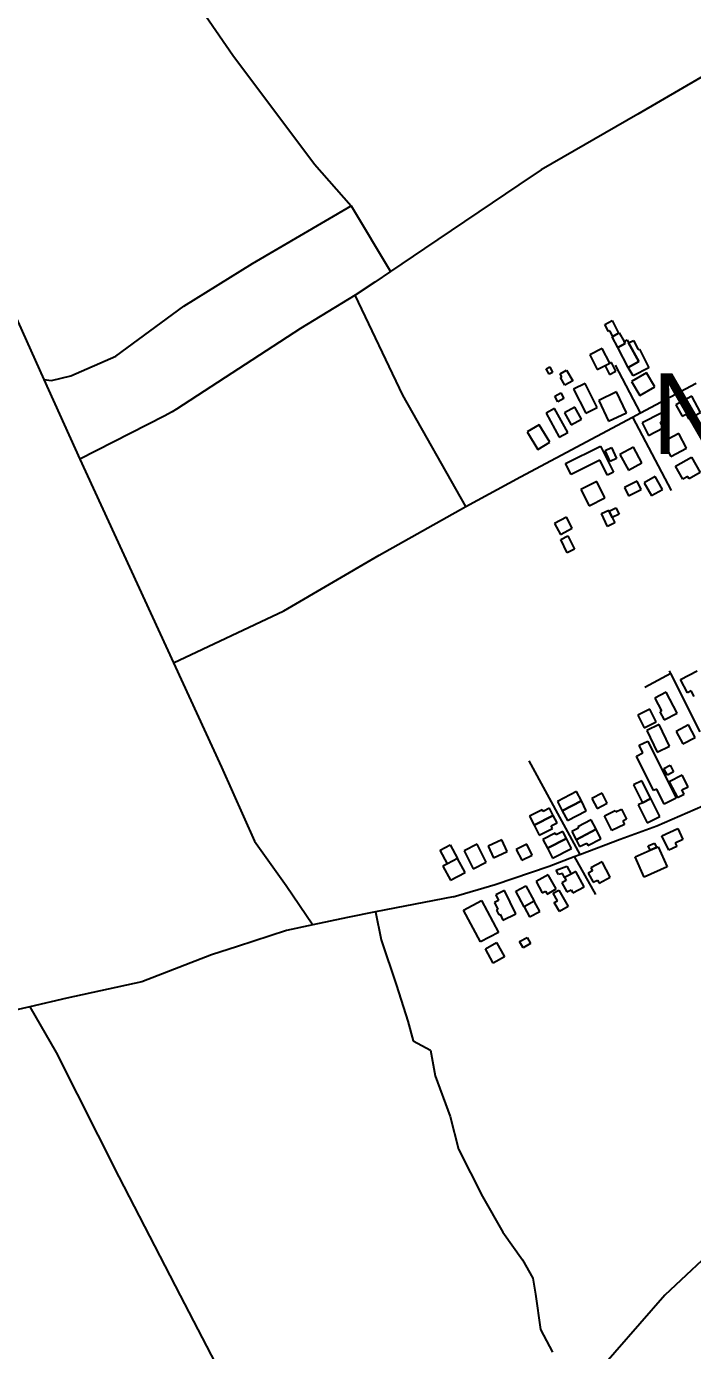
# Model space of a CAD drawing. Extents: x -8864 to 13231, y -7697 to 8949.
# Drawn here: x 1319 to 1832, y -1919 to -900 of the extents above; entities that cross this region are included whole.
import ezdxf

# ---------------------------------------------------------------- set-up
doc = ezdxf.new("R2010")
doc.units = 0
for name, color, linetype in [('OSM_BUILDING_ALLOTMENT_HOUSE', 9, 'CONTINUOUS'), ('OSM_BUILDING_BARN', 9, 'CONTINUOUS'), ('OSM_BUILDING_GARAGE', 9, 'CONTINUOUS'), ('OSM_BUILDING_HOUSE', 9, 'CONTINUOUS'), ('OSM_BUILDING_ROOF', 9, 'CONTINUOUS'), ('OSM_BUILDING_YES', 9, 'CONTINUOUS'), ('OSM_HIGHWAY_PATH', 8, 'CONTINUOUS'), ('OSM_HIGHWAY_RESIDENTIAL', 8, 'CONTINUOUS'), ('OSM_HIGHWAY_SERVICE', 8, 'CONTINUOUS'), ('OSM_HIGHWAY_TRACK', 8, 'CONTINUOUS'), ('OSM_HIGHWAY_UNCLASSIFIED', 8, 'CONTINUOUS'), ('OSM_LABELS', 8, 'CONTINUOUS')]:
    doc.layers.add(name, color=color, linetype=linetype)

msp = doc.modelspace()

# ---------------------------------------------------------------- linework, layer by layer
at = {"layer": 'OSM_BUILDING_ALLOTMENT_HOUSE'}
for p, q in [((1698.65256, -1604.064653), (1704.402944, -1600.773283)), ((1701.317185, -1608.723721), (1698.65256, -1604.064653)), ((1707.067569, -1605.44347), (1701.317185, -1608.723721)), ((1704.402944, -1600.773283), (1707.067569, -1605.44347))]:
    msp.add_line(p, q, dxfattribs=at)
at = {"layer": 'OSM_BUILDING_BARN'}
for p, q in [((1792.641851, -1480.349178), (1786.225311, -1483.573831)), ((1786.225311, -1483.573831), (1793.062984, -1497.206329)), ((1799.471867, -1493.992795), (1792.641851, -1480.349178)), ((1793.062984, -1497.206329), (1799.471867, -1493.992795)), ((1637.657148, -1533.700504), (1645.283489, -1529.60853)), ((1643.28502, -1544.186185), (1637.657148, -1533.700504)), ((1645.283489, -1529.60853), (1650.911361, -1540.094212)), ((1650.911361, -1540.094212), (1643.28502, -1544.186185)), ((1672.289617, -1609.6244), (1680.888393, -1604.831898)), ((1680.888393, -1604.831898), (1686.945055, -1615.729001)), ((1678.346279, -1620.510383), (1672.289617, -1609.6244)), ((1686.945055, -1615.729001), (1678.346279, -1620.510383))]:
    msp.add_line(p, q, dxfattribs=at)
at = {"layer": 'OSM_BUILDING_GARAGE'}
for p, q in [((1762.021633, -1489.900822), (1754.265124, -1493.959437)), ((1754.265124, -1493.959437), (1758.262062, -1501.587409)), ((1766.018571, -1497.528794), (1762.021633, -1489.900822)), ((1758.262062, -1501.587409), (1766.018571, -1497.528794)), ((1726.745978, -1549.056523), (1735.046132, -1545.931946)), ((1735.046132, -1545.931946), (1738.254402, -1552.058786)), ((1728.530052, -1552.559163), (1726.745978, -1549.056523)), ((1731.608154, -1551.580648), (1728.530052, -1552.559163)), ((1733.185489, -1554.760823), (1731.608154, -1551.580648)), ((1738.254402, -1552.058786), (1733.185489, -1554.760823))]:
    msp.add_line(p, q, dxfattribs=at)
at = {"layer": 'OSM_BUILDING_HOUSE'}
for p, q in [((1822.442773, -1402.50161), (1835.268196, -1395.863273)), ((1827.657169, -1412.58699), (1822.442773, -1402.50161)), ((1811.263599, -1412.197807), (1802.67248, -1416.712321)), ((1819.74752, -1428.332191), (1811.263599, -1412.197807)), ((1830.536189, -1411.096978), (1827.657169, -1412.58699)), ((1832.817966, -1415.511416), (1830.536189, -1411.096978)), ((1798.813368, -1425.274331), (1789.479523, -1429.877801)), ((1803.644915, -1435.081723), (1798.813368, -1425.274331)), ((1802.67248, -1416.712321), (1807.833277, -1426.530833)), ((1789.479523, -1429.877801), (1794.31107, -1439.685193)), ((1794.31107, -1439.685193), (1803.644915, -1435.081723)), ((1807.833277, -1426.530833), (1806.462679, -1427.2536)), ((1806.462679, -1427.2536), (1809.785804, -1433.569472)), ((1809.785804, -1433.569472), (1819.74752, -1428.332191)), ((1828.376924, -1437.316741), (1819.058393, -1442.309394)), ((1819.058393, -1442.309394), (1824.234504, -1451.972233)), ((1833.545378, -1446.97958), (1828.376924, -1437.316741)), ((1790.582126, -1453.050823), (1797.26666, -1449.759454)), ((1793.47646, -1458.921916), (1790.582126, -1453.050823)), ((1797.26666, -1449.759454), (1818.928224, -1493.781525)), ((1824.234504, -1451.972233), (1833.545378, -1446.97958)), ((1788.522402, -1461.368204), (1793.47646, -1458.921916)), ((1801.592847, -1487.943791), (1788.522402, -1461.368204)), ((1823.698516, -1475.9125), (1813.713829, -1481.027467)), ((1828.300354, -1484.885931), (1823.698516, -1475.9125)), ((1804.03542, -1486.742886), (1801.592847, -1487.943791)), ((1809.724548, -1498.307159), (1804.03542, -1486.742886)), ((1813.713829, -1481.027467), (1817.986417, -1489.367086)), ((1823.468807, -1487.365578), (1828.300354, -1484.885931)), ((1799.471867, -1493.992795), (1793.062984, -1497.206329)), ((1806.409081, -1507.825444), (1799.471867, -1493.992795)), ((1818.928224, -1493.781525), (1809.724548, -1498.307159)), ((1817.986417, -1489.367086), (1820.007857, -1493.303387)), ((1820.007857, -1493.303387), (1825.160997, -1490.668067)), ((1825.160997, -1490.668067), (1823.468807, -1487.365578)), ((1763.958846, -1507.25835), (1772.136489, -1503.166377)), ((1769.655631, -1518.65583), (1763.958846, -1507.25835)), ((1772.136489, -1503.166377), (1772.703104, -1504.300565)), ((1772.703104, -1504.300565), (1777.013978, -1502.143384)), ((1777.013978, -1502.143384), (1780.87309, -1509.871431)), ((1793.062984, -1497.206329), (1789.824086, -1498.829775)), ((1789.824086, -1498.829775), (1796.753643, -1512.662424)), ((1779.211528, -1513.874448), (1769.655631, -1518.65583)), ((1780.87309, -1509.871431), (1777.940471, -1511.339204)), ((1777.940471, -1511.339204), (1779.211528, -1513.874448)), ((1796.753643, -1512.662424), (1806.409081, -1507.825444)), ((1807.994073, -1522.692206), (1820.191624, -1516.932309)), ((1820.191624, -1516.932309), (1824.196219, -1525.427601)), ((1813.246754, -1533.833938), (1807.994073, -1522.692206)), ((1824.196219, -1525.427601), (1818.285039, -1528.218594)), ((1787.473397, -1538.915546), (1799.004792, -1533.744982)), ((1799.004792, -1533.744982), (1803.874624, -1531.565561)), ((1803.874624, -1531.565561), (1805.061454, -1531.042945)), ((1805.061454, -1531.042945), (1811.991011, -1546.521279)), ((1819.533125, -1530.876153), (1813.246754, -1533.833938)), ((1818.285039, -1528.218594), (1819.533125, -1530.876153)), ((1762.075232, -1542.673934), (1753.369259, -1547.333002)), ((1753.369259, -1547.333002), (1754.571403, -1549.579139)), ((1768.330975, -1554.39388), (1762.075232, -1542.673934)), ((1794.402954, -1554.39388), (1787.473397, -1538.915546)), ((1811.991011, -1546.521279), (1794.402954, -1554.39388)), ((1720.689316, -1552.570283), (1711.240617, -1557.863161)), ((1711.240617, -1557.863161), (1716.087478, -1566.514127)), ((1726.837862, -1563.556342), (1720.689316, -1552.570283)), ((1734.387633, -1557.00696), (1731.148735, -1558.741601)), ((1738.254402, -1552.058786), (1733.185489, -1554.760823)), ((1733.185489, -1554.760823), (1734.387633, -1557.00696)), ((1741.891462, -1550.101755), (1738.254402, -1552.058786)), ((1748.147206, -1561.821701), (1741.891462, -1550.101755)), ((1754.571403, -1549.579139), (1751.332505, -1551.31378)), ((1751.332505, -1551.31378), (1755.145675, -1558.452494)), ((1755.145675, -1558.452494), (1758.438172, -1556.695615)), ((1758.438172, -1556.695615), (1759.678601, -1559.008469)), ((1759.678601, -1559.008469), (1768.330975, -1554.39388)), ((1687.067567, -1564.790605), (1680.275835, -1568.081975)), ((1680.275835, -1568.081975), (1682.442758, -1572.540892)), ((1695.750569, -1582.626271), (1687.067567, -1564.790605)), ((1695.727598, -1565.224265), (1703.330968, -1561.18789)), ((1702.098196, -1577.222198), (1695.727598, -1565.224265)), ((1703.330968, -1561.18789), (1709.885333, -1573.030149)), ((1716.087478, -1566.514127), (1718.43051, -1565.202026)), ((1718.43051, -1565.202026), (1719.732195, -1567.53712)), ((1719.732195, -1567.53712), (1726.837862, -1563.556342)), ((1731.148735, -1558.741601), (1734.961906, -1565.880315)), ((1734.961906, -1565.880315), (1738.254402, -1564.123436)), ((1738.254402, -1564.123436), (1739.494831, -1566.43629)), ((1739.494831, -1566.43629), (1748.147206, -1561.821701)), ((1682.442758, -1572.540892), (1679.3034, -1574.075382)), ((1679.3034, -1574.075382), (1681.876142, -1579.357141)), ((1709.885333, -1573.030149), (1702.098196, -1577.222198)), ((1709.885333, -1573.030149), (1702.098196, -1577.222198)), ((1702.098196, -1577.222198), (1706.301872, -1585.016962)), ((1714.089009, -1580.813794), (1709.885333, -1573.030149)), ((1681.876142, -1579.357141), (1680.857765, -1579.846398)), ((1680.857765, -1579.846398), (1682.649496, -1583.52695)), ((1682.649496, -1583.52695), (1683.660216, -1583.026573)), ((1683.660216, -1583.026573), (1685.819481, -1587.463251)), ((1685.819481, -1587.463251), (1695.750569, -1582.626271)), ((1706.301872, -1585.016962), (1714.089009, -1580.813794))]:
    msp.add_line(p, q, dxfattribs=at)
at = {"layer": 'OSM_BUILDING_ROOF'}
for p, q in [((1797.542311, -1530.475851), (1802.404486, -1528.29643)), ((1799.004792, -1533.744982), (1797.542311, -1530.475851)), ((1803.874624, -1531.565561), (1799.004792, -1533.744982)), ((1802.404486, -1528.29643), (1803.874624, -1531.565561))]:
    msp.add_line(p, q, dxfattribs=at)
at = {"layer": 'OSM_BUILDING_YES'}
for p, q in [((1764.203869, -1129.240078), (1769.693916, -1126.271173)), ((1767.098203, -1134.688629), (1764.203869, -1129.240078)), ((1769.693916, -1126.271173), (1774.632661, -1136.089685)), ((1768.093609, -1134.254969), (1767.098203, -1134.688629)), ((1770.329444, -1138.480376), (1768.093609, -1134.254969)), ((1769.670945, -1138.847319), (1770.329444, -1138.480376)), ((1774.134958, -1147.020146), (1769.670945, -1138.847319)), ((1770.329444, -1138.480376), (1774.632661, -1136.089685)), ((1774.632661, -1136.089685), (1770.329444, -1138.480376)), ((1774.632661, -1136.089685), (1775.245218, -1135.789459)), ((1775.245218, -1135.789459), (1778.943534, -1142.55011)), ((1762.228371, -1147.787391), (1752.603562, -1152.668849)), ((1767.917499, -1159.006959), (1762.228371, -1147.787391)), ((1779.709231, -1143.962286), (1774.134958, -1147.020146)), ((1774.134958, -1147.020146), (1779.709231, -1143.962286)), ((1782.21306, -1162.342807), (1774.134958, -1147.020146)), ((1778.943534, -1142.55011), (1781.401421, -1141.260249)), ((1778.943534, -1142.55011), (1779.709231, -1143.962286)), ((1779.709231, -1143.962286), (1778.943534, -1142.55011)), ((1781.401421, -1141.260249), (1782.473396, -1143.517506)), ((1782.473396, -1143.517506), (1786.095143, -1141.549356)), ((1790.321789, -1157.839413), (1782.473396, -1143.517506)), ((1782.473396, -1143.517506), (1790.321789, -1157.839413)), ((1786.095143, -1141.549356), (1789.8394, -1148.69919)), ((1789.8394, -1148.69919), (1790.712295, -1148.276649)), ((1790.712295, -1148.276649), (1797.894531, -1162.798706)), ((1752.603562, -1152.668849), (1758.300346, -1163.888417)), ((1758.300346, -1163.888417), (1767.917499, -1159.006959)), ((1769.349352, -1158.706733), (1764.387636, -1161.18638)), ((1772.611221, -1165.222756), (1769.349352, -1158.706733)), ((1782.21306, -1162.342807), (1790.321789, -1157.839413)), ((1790.321789, -1157.839413), (1782.21306, -1162.342807)), ((1719.150265, -1163.454756), (1721.768949, -1162.042581)), ((1721.416728, -1167.691283), (1719.150265, -1163.454756)), ((1724.027755, -1166.279108), (1721.416728, -1167.691283)), ((1721.768949, -1162.042581), (1724.027755, -1166.279108)), ((1729.755167, -1167.202025), (1734.785796, -1164.366555)), ((1731.141078, -1169.670553), (1729.755167, -1167.202025)), ((1730.107388, -1170.259886), (1731.141078, -1169.670553)), ((1733.392227, -1176.142098), (1730.107388, -1170.259886)), ((1734.785796, -1164.366555), (1739.456546, -1172.717294)), ((1764.387636, -1161.18638), (1767.649505, -1167.702403)), ((1767.649505, -1167.702403), (1772.611221, -1165.222756)), ((1785.85012, -1168.981144), (1782.21306, -1162.342807)), ((1796.271254, -1166.4459), (1784.678603, -1173.173193)), ((1797.894531, -1162.798706), (1785.85012, -1168.981144)), ((1802.565282, -1177.309644), (1796.271254, -1166.4459)), ((1739.456546, -1172.717294), (1733.392227, -1176.142098)), ((1748.905246, -1174.663205), (1740.138017, -1179.133241)), ((1740.138017, -1179.133241), (1749.533117, -1197.580479)), ((1758.300346, -1193.110443), (1748.905246, -1174.663205)), ((1773.208464, -1181.223706), (1759.510147, -1187.717489)), ((1780.773549, -1197.191297), (1773.208464, -1181.223706)), ((1784.678603, -1173.173193), (1790.980289, -1184.036937)), ((1790.980289, -1184.036937), (1802.565282, -1177.309644)), ((1725.819485, -1184.448359), (1730.383039, -1182.00207)), ((1728.139547, -1188.79608), (1725.819485, -1184.448359)), ((1732.695443, -1186.349792), (1728.139547, -1188.79608)), ((1730.383039, -1182.00207), (1732.695443, -1186.349792)), ((1759.510147, -1187.717489), (1767.082889, -1203.685081)), ((1830.980293, -1184.548434), (1818.821027, -1191.086696)), ((1818.821027, -1191.086696), (1823.614289, -1200.004529)), ((1837.65717, -1196.968907), (1830.980293, -1184.548434)), ((1725.536177, -1193.955525), (1718.958841, -1197.524882)), ((1718.958841, -1197.524882), (1729.035412, -1216.105554)), ((1735.620405, -1212.536197), (1725.536177, -1193.955525)), ((1741.026225, -1192.932532), (1733.070635, -1197.369209)), ((1733.070635, -1197.369209), (1738.18549, -1206.56503)), ((1746.14108, -1202.128352), (1741.026225, -1192.932532)), ((1749.533117, -1197.580479), (1758.300346, -1193.110443)), ((1767.082889, -1203.685081), (1780.773549, -1197.191297)), ((1807.458085, -1197.524882), (1792.840932, -1205.119495)), ((1810.222251, -1202.851119), (1807.458085, -1197.524882)), ((1823.614289, -1200.004529), (1826.692391, -1198.347724)), ((1826.692391, -1198.347724), (1828.576005, -1201.861484)), ((1828.576005, -1201.861484), (1837.65717, -1196.968907)), ((1713.775073, -1206.431596), (1704.525455, -1212.002461)), ((1721.860832, -1219.875062), (1713.775073, -1206.431596)), ((1738.18549, -1206.56503), (1746.14108, -1202.128352)), ((1792.840932, -1205.119495), (1797.787334, -1214.648901)), ((1797.787334, -1214.648901), (1809.050735, -1208.800048)), ((1806.860842, -1204.596879), (1810.222251, -1202.851119)), ((1809.050735, -1208.800048), (1806.860842, -1204.596879)), ((1704.525455, -1212.002461), (1712.611214, -1225.434809)), ((1712.611214, -1225.434809), (1721.860832, -1219.875062)), ((1729.035412, -1216.105554), (1735.620405, -1212.536197)), ((1821.056862, -1213.214486), (1809.027764, -1219.541477)), ((1809.027764, -1219.541477), (1815.02317, -1230.927838)), ((1827.044611, -1224.600847), (1821.056862, -1213.214486)), ((1734.027756, -1236.309672), (1760.804175, -1222.855086)), ((1760.804175, -1222.855086), (1770.942002, -1243.036965)), ((1764.379979, -1226.29101), (1769.402951, -1224.022633)), ((1768.170179, -1234.708465), (1764.379979, -1226.29101)), ((1769.402951, -1224.022633), (1773.200807, -1232.451208)), ((1786.27891, -1223.700168), (1775.773549, -1229.259914)), ((1775.773549, -1229.259914), (1782.228373, -1241.457998)), ((1792.733735, -1235.887132), (1786.27891, -1223.700168)), ((1815.02317, -1230.927838), (1827.044611, -1224.600847)), ((1818.591318, -1238.400137), (1830.742927, -1231.405976)), ((1830.742927, -1231.405976), (1837.565286, -1243.270475)), ((1738.300344, -1244.816084), (1734.027756, -1236.309672)), ((1760.436641, -1233.696592), (1738.300344, -1244.816084)), ((1766.301879, -1245.372059), (1760.436641, -1233.696592)), ((1773.200807, -1232.451208), (1768.170179, -1234.708465)), ((1782.228373, -1241.457998), (1792.733735, -1235.887132)), ((1824.257475, -1248.252008), (1818.591318, -1238.400137)), ((1757.909841, -1250.086724), (1745.651034, -1256.269162)), ((1764.249811, -1262.67399), (1757.909841, -1250.086724)), ((1770.942002, -1243.036965), (1766.301879, -1245.372059)), ((1788.912907, -1249.897692), (1779.242156, -1254.856986)), ((1792.121177, -1256.169086), (1788.912907, -1249.897692)), ((1802.948131, -1246.361694), (1794.471866, -1251.05412)), ((1794.471866, -1251.05412), (1799.938942, -1260.950468)), ((1808.415206, -1256.258042), (1802.948131, -1246.361694)), ((1827.902192, -1246.161543), (1824.257475, -1248.252008)), ((1829.050737, -1248.163052), (1827.902192, -1246.161543)), ((1837.565286, -1243.270475), (1829.050737, -1248.163052)), ((1745.651034, -1256.269162), (1751.991004, -1268.856427)), ((1751.991004, -1268.856427), (1764.249811, -1262.67399)), ((1779.242156, -1254.856986), (1782.450426, -1261.12838)), ((1782.450426, -1261.12838), (1792.121177, -1256.169086)), ((1799.938942, -1260.950468), (1808.415206, -1256.258042)), ((1761.577529, -1274.827595), (1767.121174, -1272.181156)), ((1767.121174, -1272.181156), (1767.465738, -1272.937281)), ((1767.465738, -1272.937281), (1772.603564, -1270.346439)), ((1769.915968, -1277.852097), (1767.465738, -1272.937281)), ((1767.465738, -1272.937281), (1769.915968, -1277.852097)), ((1772.603564, -1270.346439), (1775.084422, -1275.272375)), ((1734.586714, -1277.485154), (1725.551491, -1282.377731)), ((1725.551491, -1282.377731), (1730.107388, -1290.795186)), ((1739.142611, -1285.90261), (1734.586714, -1277.485154)), ((1766.164053, -1284.646107), (1761.577529, -1274.827595)), ((1771.922094, -1281.921831), (1766.164053, -1284.646107)), ((1775.084422, -1275.272375), (1769.915968, -1277.852097)), ((1769.915968, -1277.852097), (1771.922094, -1281.921831)), ((1730.107388, -1290.795186), (1739.142611, -1285.90261)), ((1730.229899, -1294.65365), (1735.773545, -1291.896016)), ((1735.773545, -1291.896016), (1740.750574, -1302.192666)), ((1735.237557, -1305.028137), (1730.229899, -1294.65365)), ((1740.750574, -1302.192666), (1735.237557, -1305.028137)), ((1805.911378, -1436.949798), (1796.340167, -1441.597746)), ((1796.340167, -1441.597746), (1804.425926, -1458.299224)), ((1814.004794, -1453.651276), (1805.911378, -1436.949798)), ((1804.425926, -1458.299224), (1814.004794, -1453.651276)), ((1809.579066, -1470.919848), (1814.288101, -1468.384604)), ((1812.32026, -1476.012576), (1809.579066, -1470.919848)), ((1817.029296, -1473.477331), (1812.32026, -1476.012576)), ((1814.288101, -1468.384604), (1817.029296, -1473.477331)), ((1742.396822, -1488.6332), (1727.710756, -1496.261172)), ((1727.710756, -1496.261172), (1731.4397, -1503.455484)), ((1731.4397, -1503.455484), (1746.125766, -1495.827512)), ((1746.125766, -1495.827512), (1731.4397, -1503.455484)), ((1746.125766, -1495.827512), (1742.396822, -1488.6332)), ((1749.908309, -1503.53332), (1746.125766, -1495.827512)), ((1715.934339, -1502.643761), (1706.278901, -1507.625293)), ((1709.847049, -1514.541618), (1724.49483, -1506.991482)), ((1724.49483, -1506.991482), (1709.847049, -1514.541618)), ((1716.654094, -1504.033697), (1715.934339, -1502.643761)), ((1721.63878, -1501.465094), (1716.654094, -1504.033697)), ((1724.49483, -1506.991482), (1721.63878, -1501.465094)), ((1727.404478, -1512.629065), (1724.49483, -1506.991482)), ((1731.4397, -1503.455484), (1735.367725, -1510.972261)), ((1735.367725, -1510.972261), (1749.908309, -1503.53332)), ((1706.278901, -1507.625293), (1709.847049, -1514.541618)), ((1709.847049, -1514.541618), (1713.752103, -1522.125112)), ((1713.752103, -1522.125112), (1723.798045, -1516.943428)), ((1722.80264, -1515.008637), (1727.404478, -1512.629065)), ((1723.798045, -1516.943428), (1722.80264, -1515.008637)), ((1743.851646, -1516.732158), (1738.698507, -1519.467553)), ((1753.560683, -1510.460764), (1743.392228, -1515.875957)), ((1743.392228, -1515.875957), (1743.851646, -1516.732158)), ((1757.565277, -1517.577239), (1753.560683, -1510.460764)), ((1684.9619, -1525.694469), (1674.356999, -1530.698241)), ((1689.18089, -1534.65678), (1684.9619, -1525.694469)), ((1726.064508, -1520.657339), (1716.546896, -1525.572155)), ((1716.546896, -1525.572155), (1720.000189, -1532.277209)), ((1720.000189, -1532.277209), (1734.64797, -1524.727073)), ((1734.64797, -1524.727073), (1720.000189, -1532.277209)), ((1726.761292, -1522.002797), (1726.064508, -1520.657339)), ((1731.883804, -1519.367478), (1726.761292, -1522.002797)), ((1734.64797, -1524.727073), (1731.883804, -1519.367478)), ((1738.553024, -1532.310567), (1734.64797, -1524.727073)), ((1738.698507, -1519.467553), (1742.029288, -1525.727827)), ((1757.565277, -1517.577239), (1742.029288, -1525.727827)), ((1742.029288, -1525.727827), (1757.565277, -1517.577239)), ((1742.029288, -1525.727827), (1744.747512, -1530.976228)), ((1751.110453, -1530.075549), (1761.179367, -1524.871627)), ((1761.179367, -1524.871627), (1757.565277, -1517.577239)), ((1665.903705, -1529.208229), (1655.941989, -1534.334315)), ((1655.941989, -1534.334315), (1663.009371, -1548.078008)), ((1672.971087, -1542.951922), (1665.903705, -1529.208229)), ((1674.356999, -1530.698241), (1678.583645, -1539.660552)), ((1678.583645, -1539.660552), (1689.18089, -1534.65678)), ((1704.119636, -1529.141512), (1696.10279, -1533.13341)), ((1696.10279, -1533.13341), (1700.24521, -1541.473029)), ((1700.24521, -1541.473029), (1708.262056, -1537.481131)), ((1708.262056, -1537.481131), (1704.119636, -1529.141512)), ((1720.000189, -1532.277209), (1723.9129, -1539.860703)), ((1723.9129, -1539.860703), (1738.553024, -1532.310567)), ((1744.747512, -1530.976228), (1750.245215, -1528.407625)), ((1750.245215, -1528.407625), (1751.110453, -1530.075549)), ((1643.28502, -1544.186185), (1639.632646, -1546.143216)), ((1639.632646, -1546.143216), (1645.413657, -1556.918004)), ((1650.911361, -1540.094212), (1643.28502, -1544.186185)), ((1656.692372, -1550.857881), (1650.911361, -1540.094212)), ((1663.009371, -1548.078008), (1672.971087, -1542.951922)), ((1645.413657, -1556.918004), (1656.692372, -1550.857881)), ((1724.533114, -1566.803233), (1728.790389, -1564.368064)), ((1727.856239, -1572.607609), (1724.533114, -1566.803233)), ((1728.790389, -1564.368064), (1736.033881, -1576.999808)), ((1655.589768, -1579.746323), (1669.441225, -1572.451936)), ((1669.441225, -1572.451936), (1682.404473, -1597.037134)), ((1725.298811, -1574.075382), (1727.856239, -1572.607609)), ((1729.211522, -1580.91387), (1725.298811, -1574.075382)), ((1736.033881, -1576.999808), (1729.211522, -1580.91387)), ((1668.553016, -1604.342641), (1655.589768, -1579.746323)), ((1682.404473, -1597.037134), (1668.553016, -1604.342641))]:
    msp.add_line(p, q, dxfattribs=at)
at = {"layer": 'OSM_HIGHWAY_PATH'}
for p, q in [((1493.19312, -1082.338057), (1569.17322, -1038.126955)), ((1440.306437, -1115.207278), (1493.19312, -1082.338057)), ((1388.116538, -1153.780798), (1440.306437, -1115.207278)), ((1353.591267, -1168.981144), (1388.116538, -1153.780798)), ((1338.736747, -1172.506023), (1353.591267, -1168.981144)), ((1332.856195, -1171.571986), (1338.736747, -1172.506023)), ((1587.726055, -1581.136259), (1592.251324, -1602.763673)), ((1592.251324, -1602.763673), (1604.066026, -1637.87903)), ((1604.066026, -1637.87903), (1612.756686, -1665.344177)), ((1612.756686, -1665.344177), (1616.883792, -1680.255417)), ((1616.883792, -1680.255417), (1630.153319, -1687.63876)), ((1630.153319, -1687.63876), (1633.675524, -1707.242426)), ((1633.675524, -1707.242426), (1645.145663, -1738.599395)), ((1645.145663, -1738.599395), (1651.74597, -1763.629373)), ((1651.74597, -1763.629373), (1670.099724, -1800.090189)), ((1670.099724, -1800.090189), (1685.742911, -1827.555336)), ((1685.742911, -1827.555336), (1700.911366, -1848.749089)), ((1856.784278, -1832.425674), (1810.229908, -1876.002966)), ((1700.911366, -1848.749089), (1708.775073, -1863.004279)), ((1708.775073, -1863.004279), (1710.742914, -1875.302438)), ((1710.742914, -1875.302438), (1714.678596, -1902.345044)), ((1810.229908, -1876.002966), (1744.104326, -1951.648874)), ((1714.678596, -1902.345044), (1723.813359, -1919.858245))]:
    msp.add_line(p, q, dxfattribs=at)
at = {"layer": 'OSM_HIGHWAY_RESIDENTIAL'}
for p, q in [((1791.654102, -1197.269134), (1834.27279, -1174.540891)), ((1699.318717, -1246.506247), (1785.321789, -1200.649459)), ((1785.321789, -1200.649459), (1791.654102, -1197.269134)), ((1785.321789, -1200.649459), (1815.107397, -1257.080885)), ((1814.885345, -1397.875901), (1813.775084, -1395.829914)), ((1837.396833, -1442.765293), (1814.885345, -1397.875901)), ((1705.635716, -1465.048756), (1744.892994, -1536.991874)), ((1804.012449, -1514.908561), (1839.586726, -1499.5859)), ((1775.880746, -1525.372004), (1804.012449, -1514.908561)), ((1744.892994, -1536.991874), (1775.880746, -1525.372004)), ((1740.643377, -1538.548603), (1744.892994, -1536.991874)), ((1679.762819, -1560.164896), (1721.324845, -1546.109858)), ((1721.324845, -1546.109858), (1740.643377, -1538.548603)), ((1740.643377, -1538.548603), (1756.853179, -1567.792868)), ((1647.557608, -1569.738779), (1679.762819, -1560.164896))]:
    msp.add_line(p, q, dxfattribs=at)
at = {"layer": 'OSM_HIGHWAY_SERVICE'}
for p, q in [((1791.654102, -1197.269134), (1772.473395, -1160.585927)), ((1814.885345, -1397.875901), (1795.023168, -1408.650689))]:
    msp.add_line(p, q, dxfattribs=at)
at = {"layer": 'OSM_HIGHWAY_TRACK'}
for p, q in [((1429.548396, -851.597465), (1478.009351, -922.106168)), ((1478.009351, -922.106168), (1540.819465, -1005.980501)), ((1876.416745, -916.980082), (1789.540779, -967.529296)), ((1789.540779, -967.529296), (1715.314124, -1010.294865)), ((1540.819465, -1005.980501), (1569.17322, -1038.126955)), ((1262.74899, -1016.010284), (1332.856195, -1171.571986)), ((1715.314124, -1010.294865), (1697.948119, -1022.01481)), ((1697.948119, -1022.01481), (1625.421312, -1070.973936)), ((1569.17322, -1038.126955), (1599.272764, -1088.63169)), ((1625.421312, -1070.973936), (1599.272764, -1088.63169)), ((1599.272764, -1088.63169), (1587.327893, -1096.693323)), ((1587.327893, -1096.693323), (1572.22835, -1106.778702)), ((1572.22835, -1106.778702), (1530.023139, -1132.564806)), ((1608.790376, -1183.825667), (1572.22835, -1106.778702)), ((1530.023139, -1132.564806), (1434.839361, -1194.467022)), ((1332.856195, -1171.571986), (1360.505509, -1232.929347)), ((1657.297272, -1269.323446), (1608.790376, -1183.825667)), ((1425.268151, -1199.804378), (1360.505509, -1232.929347)), ((1431.58515, -1196.579725), (1425.268151, -1199.804378)), ((1434.839361, -1194.467022), (1431.58515, -1196.579725)), ((1360.505509, -1232.929347), (1432.44273, -1389.658596)), ((1657.297272, -1269.323446), (1699.318717, -1246.506247)), ((1590.528506, -1306.873973), (1657.297272, -1269.323446)), ((1517.419769, -1349.606183), (1590.528506, -1306.873973)), ((1432.44273, -1389.658596), (1517.419769, -1349.606183)), ((1432.44273, -1389.658596), (1469.27275, -1469.907974)), ((1469.27275, -1469.907974), (1494.88531, -1526.784179)), ((1494.88531, -1526.784179), (1519.05836, -1560.787588)), ((1519.05836, -1560.787588), (1539.67092, -1591.132683)), ((1321.914387, -1654.124609), (1342.335523, -1689.306684)), ((1342.335523, -1689.306684), (1390.390658, -1785.034396)), ((1390.390658, -1785.034396), (1437.649469, -1876.258714)), ((1437.649469, -1876.258714), (1468.124204, -1935.09195))]:
    msp.add_line(p, q, dxfattribs=at)
at = {"layer": 'OSM_HIGHWAY_UNCLASSIFIED'}
for p, q in [((1647.557608, -1569.738779), (1587.726055, -1581.136259)), ((1566.2942, -1585.439503), (1539.67092, -1591.132683)), ((1587.726055, -1581.136259), (1566.2942, -1585.439503)), ((1519.265098, -1595.502644), (1481.784236, -1607.86752)), ((1539.67092, -1591.132683), (1519.265098, -1595.502644)), ((1481.784236, -1607.86752), (1461.654066, -1614.127794)), ((1461.654066, -1614.127794), (1408.055285, -1634.876767)), ((1408.055285, -1634.876767), (1350.55145, -1647.608587)), ((1350.55145, -1647.608587), (1321.914387, -1654.124609)), ((1321.914387, -1654.124609), (1283.797997, -1662.808933))]:
    msp.add_line(p, q, dxfattribs=at)

# ---------------------------------------------------------------- texts
at = {"layer": 'OSM_LABELS'}
msp.add_text('Nova ulica', height=62.042552, dxfattribs=at).set_placement((1800.214593, -1228.865172))

doc.saveas('drawing.dxf')
